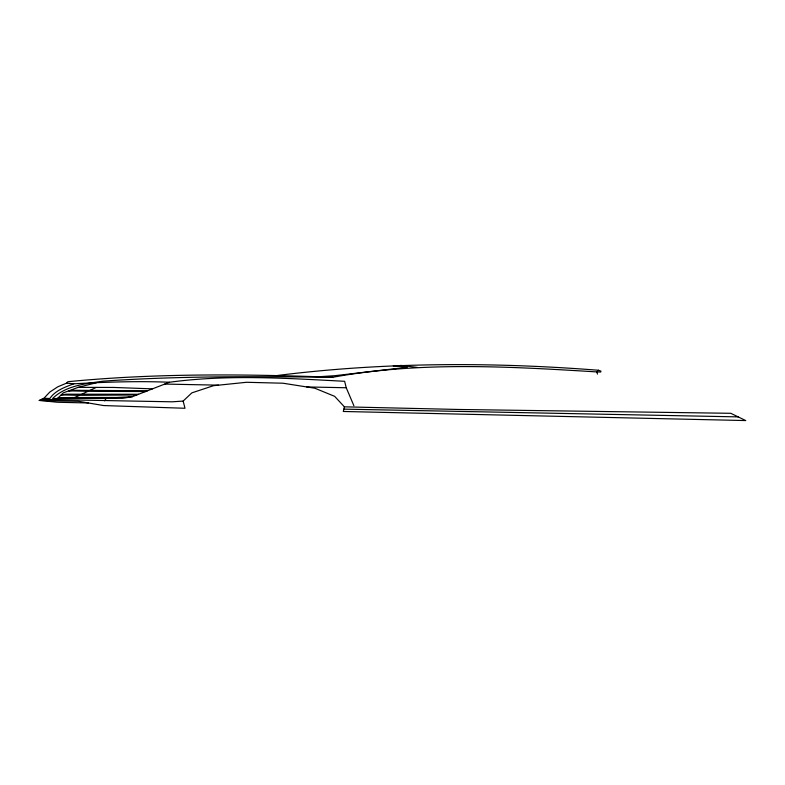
<?xml version="1.0" encoding="UTF-8"?>
<svg xmlns="http://www.w3.org/2000/svg" width="785" height="785" viewBox="0 0 785 785"><rect width="100%" height="100%" fill="white"/><g stroke="black" fill="none" stroke-linecap="round" stroke-linejoin="round"><path stroke-width="1.18" d="M344.399 406.836L343.3 411.477L745.75 420.564L730.796 413.302L458.774 409.476L344.399 406.836L334.636 396.327L314.834 388.222L282.983 383.217L246.529 382.285L213.491 385.69L191.844 392.873L183.14 401.076L172.239 401.812L41.576 399.359M104.552 400.821L106.26 398.378M88.303 402.96L57.393 402.254L39.25 400.419L43.881 398.319L49.818 392.039L57.727 386.848L66.607 383.129L67.883 381.716C155.803 373.101 244.527 374.033 332.762 377.271C419.965 361.277 508.935 366.546 596.845 371.913L600.682 372.021L600.957 371.168L598.523 370.255C491.557 361.954 383.924 362.111 277.35 375.495M598.523 370.255L596.845 371.913L597.483 374.102M57.442 398.505L63.349 392.824L78.166 387.368L96.594 382.697M58.227 397.75L74.703 397.534L79.393 395.326L136.747 394.983M81.777 394.207L87.969 391.303L145.598 391.538M89.863 390.41L96.251 387.407M353.907 405.757L346.244 387.751L344.635 381.304C286.28 378.233 227.611 374.357 169.413 382.256C137.532 380.911 105.573 382.079 73.721 383.806C64.949 387.152 55.421 390.38 49.847 398.456L43.881 398.319M332.762 377.271C256.195 376.447 179.49 375.819 103.061 381.167C85.702 383.688 65.616 385.631 52.605 398.525L122.617 398.329L132.371 396.69L169.413 382.256M316.983 376.859L334.999 375.681L407.268 367.272L393.275 365.859M132.371 396.69L116.445 397.475L74.703 397.534M138.572 394.276L66.401 394.188L61.201 394.894L79.393 395.326M78.166 387.368L113.805 387.447L152.447 388.86M147.619 390.753L73.319 390.312L68.746 390.842L87.969 391.303M164.742 384.071L218.593 385.16M306.7 386.946L346.244 387.751M343.85 409.132L738.175 416.884M39.25 400.419L78.677 401.321L103.63 405.56L185.005 408.269L183.14 401.076M66.607 383.129L73.721 383.806M400.635 365.359L417.326 367.429"/></g></svg>
